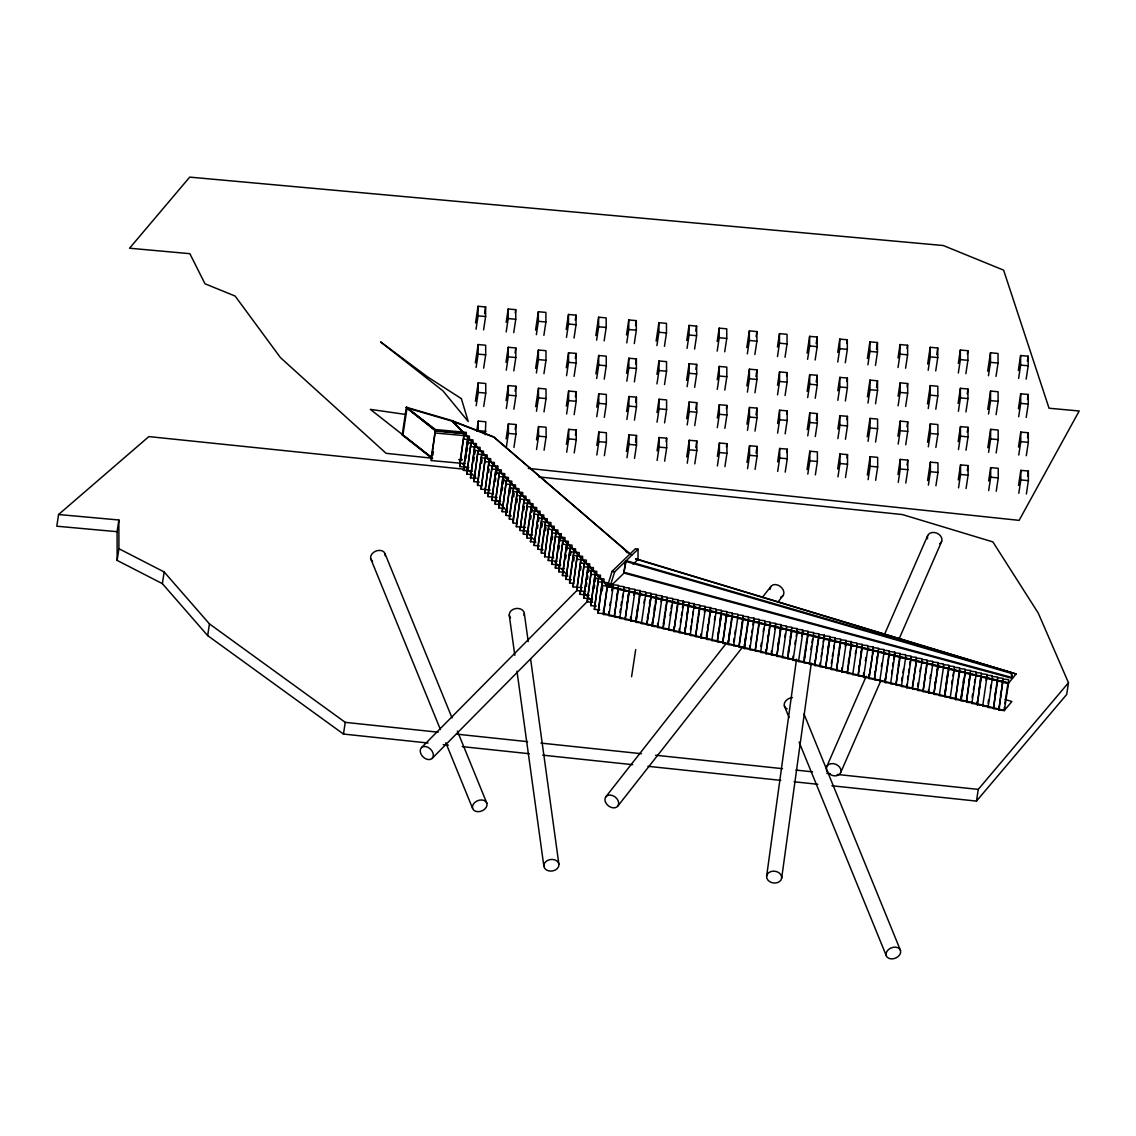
<?xml version="1.0" encoding="UTF-8"?>
<svg xmlns="http://www.w3.org/2000/svg" width="1136" height="1136" viewBox="0 0 1136 1136"><rect width="100%" height="100%" fill="white"/><g stroke="black" fill="none" stroke-linecap="round" stroke-linejoin="round"><path stroke-width="1.5" d="M624.615 572.516L609.989 586.758L607.476 586.148L612.105 571.323L635.521 548.631L638.034 549.228L638.006 559.452L633.135 564.209M766.658 875.998L796.521 659.178M781.667 878.199A7.583 5.921 7.8 0 0 771.174 871.482A7.583 5.921 7.8 0 0 769.64 881.621A7.583 5.921 7.8 0 0 781.667 878.199L811.289 663.126M464.752 469.282L148.859 436.593L58.575 514.523L56.8 526.209L117.079 531.691L117.136 560.403L162.377 583.648L207.675 635.606L343.47 734.055L428.102 743.015M117.079 531.691L118.868 519.99L58.575 514.523M117.136 560.403L118.911 548.702L118.868 519.99M162.377 583.648L164.152 571.948L118.911 548.702M207.675 635.606L209.45 623.905L164.152 571.948M343.47 734.055L345.245 722.354L209.45 623.905M432.291 458.632L402.187 434.903L406.376 407.284L437.445 431.155L436.678 431.084L406.376 407.284L452.44 420.732L464.454 433.611L435.912 431.055L406.305 407.753L452.369 421.2L464.383 434.066M431.68 457.623L402.939 434.96L407.128 407.355M466.328 435.812L466.328 432.376L435.486 429.578L431.297 457.112L431.311 460.549L465.149 463.644M431.311 460.549L435.486 429.578M435.912 431.055L406.376 407.284M635.62 558.656L1016.081 673.989L1008.512 683.205L607.462 586.247L452.213 420.746L493.45 436.721L631.602 555.206M475.515 322.965L478.057 306.266L485.597 306.947L485.626 316.532L483.595 329.894M476.041 329.213L478.071 315.836L478.057 306.266M475.331 362.924L478.128 344.549L485.668 345.23L485.683 354.815L483.652 368.178M459.739 466.598L463.914 435.628L459.739 463.161L459.739 466.598L463.8 466.967M476.112 367.496L478.142 354.12L478.128 344.549M484.589 313.635L485.597 306.947M463.431 470.361L467.606 439.405L463.431 470.361L472.221 471.17M465.93 458.49L466.456 455.039M466.981 451.603L467.507 448.166M468.032 444.716L468.543 441.279M475.402 401.207L478.199 382.832L485.739 383.514L485.754 393.099L483.723 406.461M476.183 405.779L478.213 392.403L478.199 382.832M466.811 474.11L470.986 443.139L466.811 474.11L472.221 474.607M476.737 431.14L478.256 421.115L485.81 421.797L485.313 434.719M470.489 477.887L474.663 446.917L470.489 477.887L475.913 478.37M473.783 460.833L474.308 457.396M474.834 453.96L475.359 450.509M473.882 481.621L478.057 450.665L473.882 481.621L479.293 482.118M477.56 485.399L481.735 454.428L477.56 481.962L477.56 485.399L481.621 485.768M481.636 463.19L482.161 459.753M506.173 322.368L508.204 308.992L515.744 309.674L515.758 319.259L513.728 332.635M481.096 489.162L485.271 458.191L481.096 489.162L490.184 489.985M506.187 331.939L508.218 318.577L508.204 308.992M484.774 492.925L488.949 461.969L484.774 492.925L493.478 493.663M630.21 554.382L493.45 436.721M488.594 472.448L489.119 469.012M505.989 362.313L508.275 347.275L515.815 347.971L515.829 357.542L513.799 370.918M506.258 370.222L508.289 356.86L508.275 347.275M515.233 313.025L515.744 309.674M497.653 469.566L497.653 466.129L492.243 465.632L488.054 493.166L488.068 496.602L497.156 497.44M488.068 496.602L492.243 465.632M506.045 400.596L508.332 385.558L515.886 386.254L515.9 395.825L513.87 409.201M491.746 500.38L495.921 469.409L491.746 500.38L500.536 501.175M506.315 408.506L508.346 395.143L508.332 385.558M495.296 481.621L495.821 478.171M496.347 474.734L497.653 466.129M515.048 352.984L515.815 347.971M495.14 504.128L499.315 473.158L495.14 504.128L500.55 504.611M506.116 438.879L508.403 423.842L515.943 424.537L515.957 434.108L513.926 447.485M506.386 446.789L508.417 433.427L508.403 423.842M515.119 391.267L515.886 386.254M498.818 507.891L502.992 476.935L498.818 507.891L504.228 508.388M502.112 490.851L502.637 487.415M503.149 483.964L503.944 478.81M502.197 511.64L506.372 480.67L502.197 511.64L507.607 512.137M515.19 429.55L515.943 424.537M505.889 515.417L510.064 484.447L505.889 515.417L511.299 515.9M509.965 493.209L510.746 488.04M535.553 330.107L538.35 311.733L545.891 312.414L545.905 321.999L543.874 335.361M536.334 334.68L538.365 321.318L538.35 311.733M509.411 519.166L513.586 488.21L509.411 515.73L509.411 519.166L513.472 519.535M513.642 496.986L514.168 493.535M535.624 368.391L538.407 350.016L545.962 350.697L545.976 360.282L543.945 373.645M513.103 522.943L517.278 491.973L513.089 519.507L513.103 522.943L517.15 523.313M536.391 372.963L538.421 359.601L538.407 350.016M516.908 502.467L517.434 499.016M516.34 526.678L520.515 495.708L516.34 526.678L525.428 527.502M535.681 406.674L538.478 388.299L546.018 388.981L546.033 398.566L544.002 411.928M536.462 411.246L538.492 397.884L538.478 388.299M520.018 530.455L524.193 499.485L520.018 530.455L528.808 531.25M523.838 509.965L524.363 506.528M536.519 439.944L538.549 426.582L546.089 427.264L546.104 436.849L544.073 450.211M523.412 534.19L527.587 503.22L523.398 530.753L523.412 534.19L527.459 534.559M536.533 449.529L538.563 436.167L538.549 426.582M527.09 537.967L531.265 506.997L527.076 534.531L527.09 537.967L531.151 538.336M530.64 519.209L531.165 515.758M531.691 512.322L532.216 508.871M530.469 541.716L534.644 510.746L530.469 541.716L535.88 542.199M566.197 329.511L568.483 314.473L576.037 315.155L576.051 324.74L574.021 338.102M534.161 545.479L538.336 514.523L534.161 545.479L539.572 545.976M537.442 528.439L537.967 525.002M538.492 521.552L539.018 518.115M566.466 337.42L568.497 324.044L568.483 314.473M537.683 549.242L541.858 518.272L537.683 549.242L543.093 549.739M541.915 527.047L542.44 523.611M566.268 367.794L568.554 352.756L576.094 353.438L576.108 363.023L574.078 376.385M566.537 375.704L568.568 362.327L568.554 352.756M575.27 320.167L576.037 315.155M541.375 553.019L545.55 522.049L541.361 549.583L541.375 553.019L545.422 553.388M545.45 530.81L545.962 527.374M566.339 406.077L568.625 391.04L576.165 391.721L576.179 401.306L574.149 414.668M544.613 556.739L548.787 525.783L544.613 556.739L553.701 557.577M566.608 413.987L568.639 400.61L568.625 391.04M575.341 358.451L576.094 353.438M548.29 560.517L552.465 529.546L548.29 560.517L557.08 561.312M566.41 444.361L568.682 429.323L576.236 430.004L576.25 439.589L574.22 452.952M552.11 540.04L552.636 536.59M566.679 452.27L568.71 438.894L568.682 429.323M575.398 396.734L576.165 391.721M551.684 564.265L555.859 533.295L551.684 564.265L560.772 565.089M555.362 568.043L559.537 537.072L555.362 568.043L564.152 568.838M575.469 435.017L576.236 430.004M558.912 549.27L559.437 545.834M560.218 540.665L561.269 533.792L552.479 532.983M558.742 571.777L562.916 540.807L558.742 571.777L564.166 572.274M595.832 335.589L598.629 317.2L606.17 317.895L606.184 327.466L604.153 340.843M596.613 340.161L598.644 326.785L598.629 317.2M562.434 575.554L566.608 544.584L562.434 575.554L567.844 576.051M565.714 558.514L566.239 555.064M567.034 549.909L567.546 546.459M595.903 373.872L598.7 355.483L606.241 356.179L606.255 365.749L604.224 379.126M565.955 579.317L570.13 548.347L565.955 579.317L571.365 579.8M596.684 378.444L598.715 365.068L598.7 355.483M570.442 555.405L570.968 551.954M569.647 583.08L573.822 552.11L569.633 579.644L569.647 583.08L573.694 583.45M596.727 407.142L598.757 393.766L606.312 394.462L606.326 404.033L604.295 417.409M573.723 560.886L574.234 557.435M596.755 416.727L598.786 403.351L598.757 393.766M573.027 586.829L577.202 555.859L573.027 586.829L582.115 587.653M596.798 445.426L598.828 432.049L606.368 432.745L606.397 442.316L604.366 455.692M596.812 455.011L598.842 441.634L598.828 432.049M576.705 590.606L580.879 559.636L576.705 590.606L585.494 591.402M580.524 570.116L581.05 566.679M580.098 594.341L584.273 563.371L580.098 594.341L589.186 595.179M583.776 598.118L587.951 567.148L583.776 598.118L592.566 598.913M586.29 586.233L586.801 582.796M587.326 579.36L587.852 575.909M588.377 572.473L588.902 569.037M626.49 334.978L628.776 319.94L636.316 320.622L636.33 330.207L634.3 343.569M587.156 601.867L591.345 570.897L587.156 601.867L592.58 602.35M626.76 342.887L628.79 329.525L628.776 319.94M590.848 605.63L595.023 574.674L590.848 605.63L596.258 606.127M626.561 373.261L628.833 358.223L636.387 358.905L636.401 368.49L634.371 381.852M594.142 588.59L594.653 585.154M595.179 581.703L595.704 578.267M626.831 381.171L628.861 367.808L628.833 358.223M635.549 325.634L636.316 320.622M594.369 609.393L598.544 578.423L594.369 609.393L599.78 609.89M626.618 411.544L628.904 396.507L636.444 397.188L636.472 406.773L634.442 420.135M626.887 419.454L628.918 406.092L628.904 396.507M635.62 363.918L636.387 358.905M598.061 613.17L602.236 582.2L598.061 613.17L603.472 613.653L607.504 585.906L452.213 420.746M602.137 590.961L602.662 587.525M626.433 451.503L628.975 434.79L636.515 435.471L636.529 445.056L634.499 458.419M626.958 457.737L628.989 444.375L628.975 434.79M608.868 611.523L608.868 614.959L603.457 614.477L607.646 582.697L598.558 581.859M635.691 402.201L636.444 397.188M612.006 590.876L613.042 584.003L607.632 583.506M609.904 605.46L610.43 602.023M612.261 589.982L613.042 584.813L618.453 585.31L614.278 617.089L619.688 617.586M635.507 442.16L636.515 435.471M616.621 597.351L617.146 593.901M656.125 341.056L658.908 322.681L666.463 323.362L666.477 332.947L664.446 346.31M656.906 345.628L658.937 332.252L658.908 322.681M623.806 573.013L625.581 561.312L1011.068 673.307L1011.707 672.697L626.22 560.687L623.806 573.013L1012.119 678.334L1011.707 672.697M619.944 612.418L620.469 608.981M620.994 605.545L621.52 602.094M622.343 597.763L622.869 594.327M656.949 374.326L658.979 360.964L666.52 361.646L666.548 371.231L664.517 384.593M656.963 383.911L658.994 370.535L658.979 360.964M626.973 604.238L627.498 600.788M628.023 597.351L628.549 593.915M623.92 587.44L629.33 587.937L625.155 619.716L630.565 620.213M657.02 412.609L659.05 399.247L666.591 399.929L666.605 409.514L664.574 422.876M657.034 422.194L659.065 408.832L659.05 399.247M633.973 595.221L634.754 590.067L640.164 590.55L635.99 622.343L641.4 622.826M629.33 588.746L634.74 589.243L634.768 593.503L640.179 593.986L635.99 621.52L630.579 621.037L634.74 592.68L629.33 592.183M657.091 450.893L659.121 437.53L666.662 438.212L666.676 447.797L664.645 461.159M657.105 460.478L659.136 447.115L659.121 437.53M635.975 618.907L636.501 615.456M637.04 611.196L637.552 607.76M639.383 596.528L640.164 590.55M666.15 441.549L666.662 438.212M631.573 676.744L635.706 649.536M644.013 603.003L644.538 599.567M686.769 340.459L689.055 325.407L696.595 326.103L696.624 335.674L694.593 349.05M687.039 348.369L689.069 334.992L689.055 325.407M647.335 618.083L647.861 614.633M649.423 603.5L649.948 600.049M650.999 597.422L646.824 624.956L652.234 625.453L656.409 597.919L650.999 597.422L650.985 593.177L645.575 592.68M686.584 380.404L689.126 363.69L696.666 364.386L696.68 373.957L694.65 387.333M687.11 386.652L689.14 373.275L689.126 363.69M695.843 331.116L696.595 326.103M654.052 609.961L654.577 606.525M655.358 602.179L656.409 595.292L661.819 595.789L661.819 600.035L667.23 600.532L663.055 628.066L657.645 627.569L661.819 599.226L656.409 598.729L656.409 594.483L650.999 593.986M657.63 623.323L657.645 626.76L652.234 626.263L656.409 598.729M686.655 418.687L689.197 401.974L696.737 402.669L696.751 412.24L694.721 425.617M687.181 424.935L689.211 411.559L689.197 401.974M695.899 369.399L696.666 364.386M661.024 601.768L661.819 595.789M686.726 456.97L689.254 440.271L696.794 440.953L696.822 450.523L694.792 463.9M687.237 463.218L689.268 449.842L689.254 440.271M665.398 609.137L665.923 605.701M695.715 409.343L696.737 402.669M663.31 623.721L663.836 620.284M664.361 616.848L664.887 613.397M661.819 596.599L667.23 597.096L663.055 628.875L668.465 629.372M670.027 615.613L670.552 612.176M671.078 608.726L671.603 605.289M695.786 447.627L696.794 440.953M717.171 341.524L719.202 328.148L726.742 328.829L726.756 338.414L724.725 351.791M679.3 628.549L679.3 631.999L673.889 631.502L678.064 599.709L672.654 599.226M717.185 351.095L719.216 337.733L719.202 328.148M682.438 607.902L683.474 601.029L678.064 600.532M680.365 622.5L680.89 619.049M681.401 615.613L681.927 612.176M682.722 607.007L683.503 601.853L688.913 602.336L684.738 633.306L679.328 632.809L683.489 604.466L678.078 603.969M717.242 379.807L719.273 366.431L726.813 367.113L726.827 376.698L724.796 390.074M717.256 389.378L719.287 376.016L719.273 366.431M687.081 614.377L687.607 610.941M684.767 630.693L685.278 627.257M717.299 418.091L719.329 404.714L726.87 405.396L726.898 414.981L724.867 428.357M701.011 637.239L695.601 636.756L699.79 604.977L694.38 604.48L694.394 607.916L699.804 608.413L695.615 635.933L690.205 635.45L694.352 603.656L688.941 603.159L684.767 634.129L690.177 634.626M717.313 427.661L719.344 414.299L719.329 404.714M690.432 629.458L690.958 626.021M691.483 622.585L691.994 619.134M692.818 614.803L693.343 611.367M717.37 456.374L719.4 442.997L726.941 443.679L726.955 453.264L724.924 466.64M717.384 465.945L719.415 452.582L719.4 442.997M726.373 408.747L726.87 405.396M697.433 621.264L697.944 617.828M698.47 614.391L698.995 610.941M726.429 447.03L726.941 443.679M704.405 612.247L705.186 607.093L710.596 607.575L706.422 639.369L711.832 639.852M699.776 605.786L705.186 606.269L705.186 610.529L710.596 611.012L706.422 638.546L701.011 638.063L705.2 609.705L699.79 609.223M746.806 347.602L749.348 330.888L756.888 331.57L756.903 341.155L754.872 354.517M747.332 353.836L749.362 340.473L749.348 330.888M706.407 635.933L706.933 632.482M707.458 628.236L707.984 624.786M709.801 613.554L710.596 607.575M746.877 385.885L749.405 369.172L756.959 369.853L756.974 379.438L754.943 392.8M747.389 392.119L749.419 378.757L749.405 369.172M756.122 336.583L756.888 331.57M714.43 620.029L714.956 616.592M746.934 424.168L749.476 407.455L757.016 408.136L757.03 417.721L755 431.084M747.46 430.402L749.49 417.04L749.476 407.455M755.937 376.541L756.959 369.853M719.855 620.526L720.366 617.075M717.81 635.109L718.321 631.673M721.474 614.462L717.285 641.996L722.695 642.479L726.884 614.959L721.474 614.462L721.417 610.202L716.007 609.705M747.005 462.451L749.547 445.738L757.087 446.42L757.101 456.005L755.071 469.367M747.531 468.685L749.561 455.323L749.547 445.738M756.008 414.825L757.016 408.136M724.527 627.001L725.052 623.565M725.563 620.114L726.089 616.678M726.969 615.797L732.379 616.28L728.19 643.814L722.78 643.317L726.87 611.523L721.459 611.026M756.065 453.108L757.087 446.42M728.971 635.209L729.497 631.772M726.955 612.361L732.365 612.844L728.162 644.623L733.572 645.12M777.45 346.991L779.481 333.629L787.035 334.311L787.049 343.881L785.019 357.258M733.572 641.684L734.097 638.233M734.85 633.888L735.375 630.437M777.464 356.576L779.495 343.2L779.481 333.629M777.521 385.274L779.552 371.912L787.092 372.594L787.106 382.165L785.075 395.541M741.567 625.78L742.092 622.329M737.733 614.959L743.143 615.442L738.968 646.412L733.558 645.93L737.761 617.586L732.351 617.089M743.129 619.702L738.954 647.236L744.364 647.719L748.539 620.185L743.129 619.702L743.129 616.266L748.539 616.749L744.35 648.528L749.76 649.025L749.746 645.589M777.535 394.859L779.566 381.483L779.552 371.912M777.592 423.558L779.623 410.195L787.163 410.877L787.177 420.462L785.146 433.824M744.875 640.846L745.401 637.395M777.606 433.143L779.637 419.766L779.623 410.195M786.581 375.931L787.092 372.594M750.811 639.525L751.336 636.089M751.847 632.638L752.373 629.202M752.884 624.942L753.935 618.055L748.525 617.572M777.649 461.841L779.679 448.479L787.234 449.16L787.248 458.745L785.217 472.107M777.677 471.426L779.708 458.049L779.679 448.479M786.652 414.214L787.163 410.877M753.949 618.879L759.359 619.376L755.184 651.155L760.595 651.652M786.723 452.497L787.234 449.16M760.85 646.483L761.376 643.047M763.193 631.815L763.719 628.378M807.085 353.069L809.627 336.355L817.167 337.037L817.182 346.622L815.151 359.998M807.611 359.303L809.641 345.94L809.627 336.355M767.837 638.29L768.362 634.854M771.429 654.265L766.005 653.768L770.18 621.988L764.769 621.491M807.156 391.352L809.698 374.639L817.238 375.32L817.253 384.905L815.222 398.282M807.682 397.586L809.712 384.224L809.698 374.639M816.159 343.725L817.167 337.037M774.837 629.287L775.618 624.118L781.028 624.615L776.839 656.395L782.264 656.878M770.18 622.812L775.604 623.295L775.618 627.555L781.043 628.052L776.854 655.571L771.443 655.089L775.604 626.731L770.194 626.248M807.227 429.635L809.755 412.922L817.309 413.603L817.324 423.188L815.293 436.565M807.753 435.869L809.783 422.507L809.755 412.922M816.216 382.008L817.238 375.32M777.89 645.262L778.416 641.812M780.233 630.594L781.028 624.615M807.043 469.594L809.826 451.205L817.366 451.901L817.395 461.472L815.364 474.848M807.81 474.152L809.84 460.79L809.826 451.205M816.287 420.292L817.309 413.603M784.877 637.055L785.388 633.618M788.199 652.135L788.725 648.699M790.287 637.552L790.812 634.115M786.439 626.731L791.849 627.228L787.674 659.008L793.098 659.505M837.743 352.458L839.774 339.096L847.314 339.778L847.328 349.363L845.298 362.725M794.916 644.027L795.441 640.576M837.757 362.043L839.788 348.681L839.774 339.096M796.222 636.231L797.259 629.358L802.669 629.841L802.683 634.101L808.094 634.584L803.919 662.118L798.494 661.635L802.683 633.277L797.273 632.795L797.273 628.535L791.849 628.038M798.494 660.811L793.084 660.314L797.273 631.971L791.863 631.488M837.8 390.741L839.831 377.379L847.385 378.061L847.399 387.646L845.369 401.008M801.888 635.819L802.669 629.841M837.828 400.326L839.859 386.964L839.831 377.379M846.803 343.129L847.314 339.778M837.871 429.025L839.902 415.662L847.442 416.344L847.47 425.929L845.44 439.291M806.262 643.203L806.787 639.753M804.174 657.787L804.7 654.336M805.211 650.9L805.736 647.449M802.669 630.665L808.094 631.147L803.919 662.941L809.329 663.424M837.885 438.61L839.916 425.247L839.902 415.662M846.874 381.412L847.385 378.061M837.686 468.983L839.973 453.946L847.513 454.627L847.527 464.212L845.496 477.574M810.891 649.664L811.416 646.228M811.942 642.791L812.453 639.341M837.956 476.893L839.987 463.531L839.973 453.946M846.945 419.695L847.442 416.344M816.571 650.076L817.096 646.64M820.164 662.615L820.164 666.051L814.753 665.554L818.928 633.774L813.504 633.277M847.002 457.978L847.513 454.627M821.229 656.551L821.74 653.115M822.265 649.664L822.791 646.228M823.288 641.968L824.338 635.081L818.928 634.584M824.338 635.081L820.178 666.875L825.602 667.357L829.777 639.838L829.777 636.387L824.353 635.904L824.367 639.341L829.777 639.838M867.379 358.536L869.906 341.837L877.461 342.518L877.475 352.103L875.444 365.465M867.904 364.784L869.935 351.407L869.906 341.837M827.945 648.443L828.471 644.992M841.875 671.291L836.465 670.808L840.654 639.028L835.244 638.531L835.244 641.968L840.668 642.465L836.479 669.999L831.069 669.502L835.216 637.708L829.805 637.225L825.631 668.181L831.041 668.678M867.435 396.819L869.977 380.12L877.517 380.801L877.546 390.386L875.515 403.749M867.961 403.067L869.991 389.691L869.977 380.12M876.438 349.206L877.461 342.518M831.296 663.523L831.822 660.073M832.333 656.636L832.858 653.2M833.682 648.855L834.193 645.418M867.251 436.778L870.048 418.403L877.588 419.085L877.603 428.67L875.572 442.032M868.032 441.35L870.062 427.974L870.048 418.403M876.509 387.49L877.517 380.801M838.283 655.33L838.808 651.879M839.334 648.443L839.859 645.007M867.322 475.061L870.119 456.686L877.659 457.368L877.674 466.953L875.643 480.315M868.103 479.633L870.133 466.257L870.119 456.686M845.255 646.313L846.05 641.144L851.46 641.641L847.271 673.421L852.682 673.918M840.64 639.838L846.05 640.335L846.05 644.581L851.46 645.078L847.286 672.611L841.875 672.114L846.064 643.771L840.64 643.274M848.322 662.288L848.848 658.837M850.665 647.619L851.46 641.641M898.022 357.939L900.053 344.563L907.593 345.259L907.621 354.83L905.591 368.206M898.036 367.51L900.067 354.148L900.053 344.563M855.294 654.08L855.82 650.644M898.093 396.223L900.124 382.846L907.664 383.542L907.678 393.113L905.648 406.489M898.107 405.793L900.138 392.431L900.124 382.846M907.096 348.596L907.593 345.259M860.705 654.577L861.23 651.141M858.66 669.175L859.185 665.724M856.871 643.757L862.281 644.254L858.149 676.048L863.559 676.545M897.909 436.167L900.195 421.129L907.735 421.825L907.749 431.396L905.719 444.772M865.376 661.053L865.902 657.616M898.178 444.091L900.209 430.714L900.195 421.129M907.153 386.879L907.664 383.542M862.323 645.078L867.734 645.575L867.748 649.835L873.172 650.317L868.983 677.851L863.573 677.354L867.748 649.011L862.323 648.514M897.965 474.45L900.252 459.413L907.792 460.108L907.82 469.679L905.79 483.056M872.349 652.859L873.158 646.881L867.748 646.398M898.235 482.374L900.266 468.998L900.252 459.413M906.968 426.838L907.735 421.825M873.13 651.127L868.955 678.661L874.365 679.158L878.554 651.624L873.13 651.127L873.158 646.881M876.708 660.229L877.233 656.793M874.592 674.812L875.118 671.362M873.13 647.69L878.54 648.187L874.337 679.967L879.761 680.45M907.039 465.121L907.792 460.108M881.323 666.69L881.834 663.254M927.658 364.017L930.199 347.304L937.74 347.985L937.754 357.57L935.723 370.932M928.183 370.251L930.214 356.889L930.199 347.304M890.553 683.063L885.129 682.58L889.332 650.786L883.922 650.303M927.473 403.962L930.27 385.587L937.811 386.268L937.825 395.853L935.794 409.216M928.254 408.534L930.285 395.172L930.27 385.587M936.731 354.673L937.74 347.985M892.626 665.866L893.152 662.416M893.677 658.979L894.728 652.092L889.303 651.61M891.604 673.563L892.129 670.126M893.947 658.085L894.742 652.916L900.152 653.413L895.977 685.193L901.388 685.69M927.544 442.259L930.327 423.87L937.867 424.552L937.896 434.137L935.865 447.499M928.311 446.817L930.341 433.455L930.327 423.87M898.32 665.455L898.846 662.018M927.601 480.542L930.398 462.153L937.938 462.835L937.953 472.42L935.922 485.782M928.382 485.1L930.412 471.738L930.398 462.153M901.643 680.521L902.169 677.084M902.95 672.739L903.461 669.303M907.579 679.214L908.104 675.778M908.63 672.327L909.141 668.891M909.666 664.631L910.192 661.18M905.562 655.529L910.973 656.026L910.987 660.286L916.397 660.769L912.208 688.302L906.798 687.805L910.973 659.462L905.562 658.965L905.562 654.719L900.152 654.222M958.315 363.406L960.346 350.044L967.886 350.726L967.9 360.311L965.87 373.673M958.33 372.991L960.36 359.615L960.346 350.044M915.63 663.325L916.411 658.156L921.821 658.653L921.821 662.899L927.232 663.396L923.043 690.929L917.632 690.432L921.821 662.089L916.411 661.592L916.383 657.332L910.973 656.849M916.411 661.592L912.236 689.126L917.647 689.623M958.117 403.365L960.403 388.327L967.943 389.009L967.971 398.594L965.941 411.956M958.386 411.275L960.417 397.898L960.403 388.327M967.375 354.063L967.886 350.726M917.647 686.172L918.158 682.736M919.99 671.504L920.501 668.067M958.188 441.648L960.474 426.611L968.014 427.292L968.028 436.877L965.998 450.239M958.457 449.558L960.488 436.181L960.474 426.611M967.19 394.022L967.943 389.009M924.619 677.979L925.144 674.543M921.807 659.462L927.232 659.959L923.057 691.739L928.467 692.236M958.259 479.932L960.545 464.894L968.085 465.575L968.099 475.16L966.069 488.523M958.528 487.841L960.559 474.465L960.545 464.894M967.261 432.305L968.014 427.292M930.029 678.476L930.554 675.025M927.232 660.769L932.642 661.266L932.656 665.526L938.066 666.008L933.877 693.542L928.467 693.045L932.642 664.702L927.232 664.205M934.658 684.937L935.184 681.501M967.318 470.588L968.085 465.575M937.015 670.268L938.052 663.396L943.462 663.878L943.476 668.138L948.887 668.621L944.698 696.155L939.287 695.672L943.476 667.315L938.066 666.832L938.052 662.572L932.642 662.089M938.066 666.832L933.877 694.352L939.287 694.849M987.695 371.16L990.478 352.771L998.019 353.466L998.047 363.037L996.016 376.414M988.462 375.732L990.493 362.356L990.478 352.771M944.967 691.824L945.493 688.373M946.004 684.113L946.529 680.677M947.055 677.241L947.566 673.79M987.752 409.443L990.549 391.054L998.09 391.75L998.104 401.32L996.073 414.697M948.887 669.445L954.297 669.942L950.122 698.285L955.532 698.782L959.721 671.248L954.311 670.751L954.297 666.505L948.887 666.008L944.712 696.979L950.122 697.461M988.533 414.015L990.564 400.639L990.549 391.054M951.684 683.702L952.209 680.265M952.99 675.92L953.516 672.484M987.823 447.726L990.62 429.337L998.161 430.033L998.175 439.604L996.144 452.98M988.604 452.298L990.635 438.922L990.62 429.337M988.647 480.997L990.677 467.62L998.232 468.316L998.246 477.887L996.215 491.263M959.721 672.072L965.131 672.555L960.957 700.088L955.546 699.591L959.707 667.812L954.297 667.315M988.675 490.582L990.706 477.205L990.677 467.62M963.044 682.878L963.555 679.442M960.971 697.476L961.496 694.025M962.007 690.589L962.533 687.152M965.16 673.378L960.971 700.912L966.381 701.395L970.57 673.875L965.16 673.378L965.131 669.118L959.721 668.621M968.738 682.48L969.249 679.03M965.146 669.942L970.556 670.439L966.424 702.218L971.834 702.715M1018.339 370.549L1020.625 355.511L1028.165 356.193L1028.179 365.778L1026.149 379.14M1018.609 378.458L1020.639 365.096L1020.625 355.511M972.089 697.561L972.601 694.11M973.424 689.779L973.95 686.343M974.461 682.892L974.986 679.456M1018.41 408.832L1020.696 393.794L1028.236 394.476L1028.25 404.061L1026.22 417.423M1018.68 416.742L1020.71 403.379L1020.696 393.794M1027.413 361.205L1028.165 356.193M979.076 689.367L979.601 685.917M980.141 681.671L980.666 678.22M982.668 705.342L977.258 704.845L981.447 673.066L976.037 672.569M1018.481 447.115L1020.753 432.078L1028.307 432.759L1028.321 442.344L1026.291 455.721M1018.751 455.025L1020.781 441.663L1020.753 432.078M1027.469 399.489L1028.236 394.476M986.048 680.35L986.829 675.182L992.253 675.679L992.253 679.924L997.664 680.421L993.475 707.955L988.064 707.458L992.253 679.115L986.843 678.618L986.843 674.372L981.433 673.875M1018.538 485.399L1020.824 470.361L1028.364 471.042L1028.392 480.627L1026.362 494.004M1018.807 493.308L1020.838 479.946L1020.824 470.361M1027.54 437.772L1028.307 432.759M988.064 703.212L988.59 699.762M990.407 688.53L990.933 685.093M831.893 785.771L976.477 801.093L978.252 789.392L1068.479 682.75L1038.219 613.014L992.892 541.915L902.438 514.565L538.876 476.95M1027.611 476.055L1028.364 471.042M995.037 695.005L995.562 691.568M992.239 676.488L997.649 676.985L993.475 708.765L998.899 709.262L1003.074 678.291L997.649 677.794M1000.461 695.502L1000.972 692.051M607.504 585.906L1008.555 682.878L1004.352 710.582L998.942 710.085L1003.116 679.115L1008.527 679.612L1008.527 683.048L1003.116 682.551M1004.863 703.695L1007.746 684.767M1016.081 673.989L635.578 558.983M1068.479 682.75L1066.704 694.451L976.477 801.093M432.83 455.181L433.384 451.745M609.989 586.758L614.633 571.919L638.034 549.228M826.639 766.828L866.2 676.318M884.561 634.286L927.643 535.681M840.668 772.608L880.94 680.464M899.3 638.432L941.673 541.446M605.701 796.975L726.046 643.629M762.157 597.635L770.904 586.474M617.927 805.935L742.66 647.023M777.677 602.421L783.144 595.449M421.584 747.516L577.273 590.095M432.007 758.536A7.583 5.382 44.7 0 0 427.676 747.176A7.583 5.382 44.7 0 0 420.689 753.367A7.583 5.382 44.7 0 0 432.007 758.536L587.695 601.114M607.476 586.148L609.918 583.762M478.071 315.836L485.626 316.532M508.218 318.577L515.758 319.259M538.365 321.318L545.905 321.999M568.497 324.044L576.051 324.74M598.644 326.785L606.184 327.466M628.79 329.525L636.33 330.207M658.937 332.252L666.477 332.947M689.069 334.992L696.624 335.674M719.216 337.733L726.756 338.414M749.362 340.473L756.903 341.155M779.495 343.2L787.049 343.881M809.641 345.94L817.182 346.622M839.788 348.681L847.328 349.363M869.935 351.407L877.475 352.103M900.067 354.148L907.621 354.83M930.214 356.889L937.754 357.57M960.36 359.615L967.9 360.311M990.493 362.356L998.047 363.037M1020.639 365.096L1028.179 365.778M478.142 354.12L485.683 354.815M508.289 356.86L515.829 357.542M538.421 359.601L545.976 360.282M568.568 362.327L576.108 363.023M598.715 365.068L606.255 365.749M628.861 367.808L636.401 368.49M658.994 370.535L666.548 371.231M689.14 373.275L696.68 373.957M719.287 376.016L726.827 376.698M749.419 378.757L756.974 379.438M779.566 381.483L787.106 382.165M809.712 384.224L817.253 384.905M839.859 386.964L847.399 387.646M869.991 389.691L877.546 390.386M900.138 392.431L907.678 393.113M930.285 395.172L937.825 395.853M960.417 397.898L967.971 398.594M990.564 400.639L998.104 401.32M1020.71 403.379L1028.25 404.061M478.213 392.403L485.754 393.099M508.346 395.143L515.9 395.825M538.492 397.884L546.033 398.566M568.639 400.61L576.179 401.306M598.786 403.351L606.326 404.033M628.918 406.092L636.472 406.773M659.065 408.832L666.605 409.514M689.211 411.559L696.751 412.24M719.344 414.299L726.898 414.981M749.49 417.04L757.03 417.721M779.637 419.766L787.177 420.462M809.783 422.507L817.324 423.188M839.916 425.247L847.47 425.929M870.062 427.974L877.603 428.67M900.209 430.714L907.749 431.396M930.341 433.455L937.896 434.137M960.488 436.181L968.028 436.877M990.635 438.922L998.175 439.604M1020.781 441.663L1028.321 442.344M485.825 431.382L478.27 430.686L478.256 421.115M508.417 433.427L515.957 434.108M538.563 436.167L546.104 436.849M568.71 438.894L576.25 439.589M598.842 441.634L606.397 442.316M628.989 444.375L636.529 445.056M659.136 447.115L666.676 447.797M689.268 449.842L696.822 450.523M719.415 452.582L726.955 453.264M749.561 455.323L757.101 456.005M779.708 458.049L787.248 458.745M809.84 460.79L817.395 461.472M839.987 463.531L847.527 464.212M870.133 466.257L877.674 466.953M900.266 468.998L907.82 469.679M930.412 471.738L937.953 472.42M960.559 474.465L968.099 475.16M990.706 477.205L998.246 477.887M1020.838 479.946L1028.392 480.627M435.486 433.015L469.338 436.11L469.338 439.547M463.928 439.064L473.016 439.888L473.016 443.324M402.187 434.903L402.939 434.96M467.606 442.841L476.396 443.636L476.41 447.073M471 446.576L480.088 447.414L480.088 450.85M474.678 450.353L483.467 451.148L483.482 454.585M478.057 454.102L487.145 454.925L487.159 458.362M481.749 457.865L490.681 458.688L490.681 462.125M485.271 461.628L494.359 462.451L494.373 465.888L488.963 465.405M458.717 459.597L462.139 459.91M492.243 469.069L501.331 469.906L501.345 473.343M466.129 467.18L468.827 467.421M495.935 472.846L504.725 473.641L504.725 477.077M499.315 476.595L508.403 477.418L508.403 480.855M502.992 480.372L511.782 481.167L511.796 484.603M506.386 484.106L515.474 484.944L515.474 488.381M510.064 487.884L518.996 488.693L519.01 492.129M513.6 491.647L522.688 492.47L522.688 495.907M517.278 495.41L525.925 496.205L525.925 499.641M520.515 499.144L529.603 499.968L529.617 503.404M524.207 502.921L532.997 503.717L532.997 507.153M527.587 506.656L536.675 507.494L536.675 510.93M531.265 510.433L540.069 511.228L540.069 514.665M534.658 514.182L543.746 515.006L543.746 518.442M538.336 517.959L547.268 518.769L547.282 522.205M541.872 521.708L550.96 522.532L550.96 525.982M545.55 525.485L554.198 526.266L554.198 529.703M548.787 529.22L557.875 530.043L557.89 533.48M555.859 536.732L564.947 537.555L564.947 540.992M529.788 534.772L532.5 535.028M559.537 540.509L568.341 541.304L568.341 544.74M562.931 544.243L572.019 545.081L572.019 548.518M566.608 548.021L575.54 548.83L575.554 552.266M570.144 551.784L579.232 552.607L579.232 556.044M573.822 555.547L582.612 556.356L582.626 559.792M577.202 559.295L586.29 560.119L586.304 563.555M580.894 563.073L589.683 563.868L589.683 567.304M584.273 566.807L593.361 567.645L593.375 571.081M587.951 570.584L596.755 571.38L596.755 574.816M591.345 574.333L600.433 575.157L600.433 578.593M595.023 578.11L603.969 578.92L603.969 582.356M618.453 586.119L623.863 586.616L623.92 590.876L629.33 591.373L625.155 618.907L619.745 618.41L623.877 590.053L618.467 589.556M602.236 585.636L607.646 586.133M607.646 586.943L613.057 587.44L608.868 615.783L614.278 616.266L618.467 588.746L613.042 588.249L613.042 584.003M640.164 591.373L645.575 591.856L645.589 596.116L650.999 596.613L646.81 624.133L641.4 623.65L645.575 595.292L640.164 594.81M667.23 597.919L672.64 598.402L672.654 602.662L678.064 603.159L673.889 630.679L668.479 630.196L672.654 601.839L667.244 601.356M688.913 605.772L683.503 605.289L683.474 601.029M688.941 606.596L694.366 607.093M710.596 608.399L716.007 608.882L716.007 613.142L721.417 613.639L717.242 641.158L711.832 640.676L716.007 612.332L710.596 611.835M732.337 613.653L737.747 614.15L737.733 618.396L743.143 618.893M759.359 620.185L764.769 620.682L764.769 624.928L770.18 625.425L766.005 652.959L760.595 652.462L764.769 624.118L759.359 623.621M748.525 621.009L753.935 621.491L749.774 649.849L755.184 650.332L759.359 622.812L753.949 622.315L753.935 618.055M781.028 625.425L786.439 625.922L786.439 630.168L791.863 630.665L787.674 658.198L782.264 657.701L786.439 629.358L781.028 628.861M808.094 631.971L813.504 632.468L813.518 636.714L818.928 637.211L814.739 664.745L809.329 664.248L813.504 635.904L808.094 635.407M818.928 638.02L824.338 638.517M851.446 642.451L856.856 642.948L856.871 647.193L862.281 647.69L858.106 675.224L852.696 674.727L856.871 646.384L851.46 645.887M829.805 640.661L835.216 641.144M878.511 648.997L883.936 649.494L883.922 653.74L889.332 654.237L885.157 681.756L879.747 681.273L883.936 652.93L878.526 652.433M889.318 655.046L894.728 655.529L890.567 683.886L895.977 684.383L900.152 656.849L894.742 656.352L894.728 652.092M900.152 657.659L905.562 658.156L901.388 686.499L906.798 686.996M943.462 664.702L948.872 665.185L948.887 668.621M970.598 671.262L976.009 671.745L976.037 676.005L981.447 676.502L977.272 704.036L971.862 703.539L976.009 675.182L970.598 674.699M981.433 677.312L986.843 677.809L982.654 706.152L988.079 706.649M997.664 681.231L1003.074 681.728M435.983 430.587L464.454 433.611M528.311 468.387L1019.12 520.359L1079.2 410.976L1049.053 408.236L1003.613 270.141L943.292 245.532L189.726 177.117L129.575 248.216L189.868 253.683L204.977 283.773L235.138 296.07L280.45 357.613L386.112 453.321L432.603 458.248L370.336 409.372L405.481 414.427M345.245 722.354L438.141 732.195M457.055 734.197L527.587 741.666M540.963 743.086L641.471 753.722M655.586 755.227L782.534 768.66M795.924 770.08L812.51 771.841M826.88 773.36L830.331 773.73M837.204 774.454L978.252 789.392M443.239 744.62L448.393 745.173M462.167 746.622L529.248 753.722M542.724 755.156L632.653 764.684M647.932 766.303L780.759 780.361M794.149 781.781L817.792 784.28M612.105 571.323L614.633 571.919M603.33 613.44L1004.38 710.398L1011.892 701.523L1005.104 699.464M624.445 572.388L1012.758 677.709M452.171 421.087L493.393 437.048M462.494 463.729L475.842 477.929M495.268 498.576L507.409 511.484M526.834 532.131L535.34 541.162M554.766 561.823L559.622 566.978M562.05 569.562L566.907 574.731M583.904 592.793L592.396 601.824M804.018 714.033L900.507 950.477A7.583 5.538 -22.2 0 1 891.22 958.883A7.583 5.538 -22.2 0 1 888.352 949.696A7.583 5.538 -22.2 0 1 900.507 950.477M784.38 705.996L789.066 717.483M799.119 742.106L886.222 955.561M385.033 553.715L452.029 717.909M457.396 731.044L486.875 803.294A7.583 5.538 -22.2 0 1 477.589 811.686A7.583 5.538 -22.2 0 1 474.72 802.513A7.583 5.538 -22.2 0 1 486.875 803.294M370.748 558.798L440.427 729.568M445.795 742.703L472.59 808.378M460.705 456.473L461.685 459.739M1011.068 673.307L1012.119 678.334M524.335 613.497L528.212 641.584M530.626 659.136L558.926 864.496A7.583 5.822 -7.8 0 1 547.978 870.659A7.583 5.822 -7.8 0 1 547.225 860.605A7.583 5.822 -7.8 0 1 558.926 864.496M509.24 615.016L514.807 655.387M516.979 671.177L543.832 866.015M1004.352 707.146L1004.352 710.582M998.927 706.649L998.942 710.085M977.244 701.409L977.258 704.845M955.532 695.346L955.546 699.591M928.467 689.609L928.467 693.045M906.798 684.369L906.798 687.805M885.143 678.32L885.129 682.58M868.983 674.415L868.983 677.851M863.559 673.108L863.573 677.354M841.875 667.854L841.875 672.114M814.739 661.308L814.753 665.554M793.084 656.068L793.084 660.314M771.415 650.829L771.443 655.089M765.991 649.522L766.005 653.768M744.35 644.282L744.35 648.528M728.19 640.377L728.19 643.814M722.695 639.043L722.78 643.317M701.011 633.803L701.011 638.063M673.875 627.242L673.889 631.502M652.22 622.017L652.234 626.263M630.551 616.777L630.579 621.037M603.457 610.217L603.457 614.477M561.269 533.792L561.269 537.229M372.537 561.113A7.583 5.538 -22.2 0 1 375.618 551.201A7.583 5.538 -22.2 0 1 385.161 555.689M625.411 550.832A7.583 5.382 44.7 0 1 627.228 552.735M770.137 589.371A7.583 5.581 38.1 0 1 780.205 586.375A7.583 5.581 38.1 0 1 780.744 597.138M927.516 538.776A7.583 5.836 23.6 0 1 936.802 533.139A7.583 5.836 23.6 0 1 939.671 543.775M787.12 708.807A7.583 5.538 -22.2 0 1 784.72 702.488A7.583 5.538 -22.2 0 1 792.417 697.603M510.476 617.814A7.583 5.822 -7.9 0 1 515.716 608.541A7.583 5.822 -7.9 0 1 524.037 615.527M461.358 398.637L427.491 376.854L380.588 341.908L442.855 390.784L468.231 421.513L461.358 398.637M605.46 802.101A7.583 5.581 38.1 0 0 617.288 806.674A7.583 5.581 38.1 0 0 612.702 795.612A7.583 5.581 38.1 0 0 605.46 802.101M827.505 772.026A7.583 5.836 23.6 0 0 840.2 773.502A7.583 5.836 23.6 0 0 833.27 763.633A7.583 5.836 23.6 0 0 827.505 772.026"/></g></svg>
